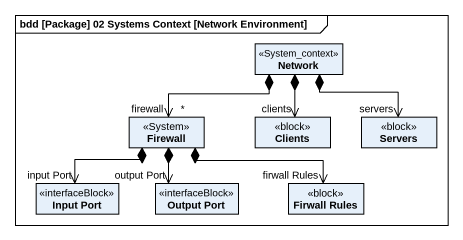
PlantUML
@startuml
mainframe bdd [Package] 02 Systems Context [Network Environment]
hide circle
hide empty members
class "Network" as Network_ <<System_context>>
class Firewall <<System>>
class Clients <<block>>
class Servers <<block>>
class "Input Port" as Input_Port <<interfaceBlock>>
class "Output Port" as Output_Port <<interfaceBlock>>
class "Firwall Rules" as Firwall_Rules <<block>>
Network_ *-left-> "firewall\n*" Firewall
Network_ *--> "clients" Clients
Network_ *--> "servers" Servers
Firewall *--> "input Port" Input_Port
Firewall *--> "output Port" Output_Port
Firewall *-right-> "firwall Rules" Firwall_Rules
@enduml
